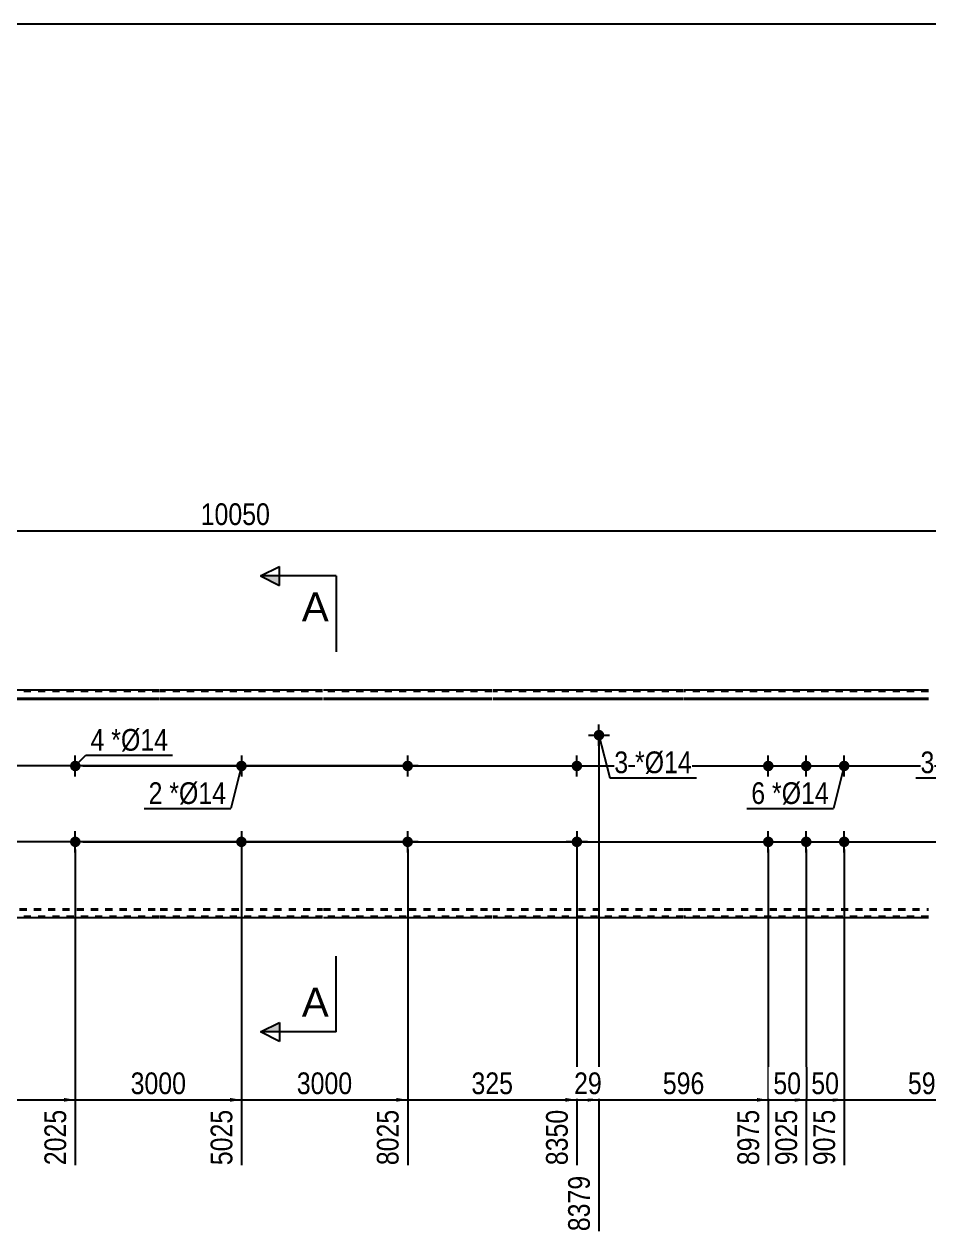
# Model space of a CAD drawing. Header units: millimetres. Extents: x -71 to 331, y -174 to 103.
# Drawn here: x 102.4 to 221.5, y -56.9 to 102.8 of the extents above; entities that cross this region are included whole.
import ezdxf

# ---------------------------------------------------------------- set-up
doc = ezdxf.new("R2010")
doc.units = ezdxf.units.MM
doc.linetypes.add('DXK_LINE_DOT1', pattern=[1.8814, 0.9407, -0.9407])
doc.styles.add('Arial', font='ARIAL.TTF', dxfattribs={"height": 0.2})
doc.styles.add('Arial Narrow', font='ARIALN.TTF', dxfattribs={"height": 0.2})

# ---------------------------------------------------------------- blocks, each defined once
blk = doc.blocks.new('Unknown-627191591-2133')
at = {"color": 5, "linetype": 'Continuous'}
blk.add_line((331.25, 102.75), (-68.75, 102.75), dxfattribs=at)
blk = doc.blocks.new('Part-627191591-1218 - 1203')
at = {"color": 2, "linetype": 'Continuous'}
for p, q in [((120.2, 15), (98.01, 15)), ((141.7, 15), (120.3, 15)), ((164, 15), (141.8, 15)), ((189.2, 15), (164.1, 15)), ((221.5, 15), (189.3, 15)), ((98.01, 13.94), (120.2, 13.94)), ((98.01, 13.81), (120.2, 13.81)), ((120.3, 13.94), (141.7, 13.94)), ((120.3, 13.81), (141.7, 13.81)), ((141.8, 13.94), (164, 13.94)), ((141.8, 13.81), (164, 13.81)), ((164.1, 13.94), (189.2, 13.94)), ((164.1, 13.81), (189.2, 13.81)), ((189.3, 13.94), (221.5, 13.94)), ((189.3, 13.81), (221.5, 13.81)), ((120.2, -15), (98.01, -15)), ((141.7, -15), (120.3, -15)), ((164, -15), (141.8, -15)), ((189.2, -15), (164.1, -15)), ((221.5, -15), (189.3, -15))]:
    blk.add_line(p, q, dxfattribs=at)
at = {"color": 7, "linetype": 'DXK_LINE_DOT1'}
for p, q in [((120.2, 14.82), (98.01, 14.82)), ((141.7, 14.82), (120.3, 14.82)), ((164, 14.82), (141.8, 14.82)), ((189.2, 14.82), (164.1, 14.82)), ((221.5, 14.82), (189.3, 14.82)), ((98.01, -13.81), (120.2, -13.81)), ((98.01, -13.94), (120.2, -13.94)), ((120.3, -13.81), (141.7, -13.81)), ((120.3, -13.94), (141.7, -13.94)), ((141.8, -13.81), (164, -13.81)), ((141.8, -13.94), (164, -13.94)), ((164.1, -13.81), (189.2, -13.81)), ((164.1, -13.94), (189.2, -13.94)), ((189.3, -13.81), (221.5, -13.81)), ((189.3, -13.94), (221.5, -13.94)), ((120.2, -14.82), (98.01, -14.82)), ((141.7, -14.82), (120.3, -14.82)), ((164, -14.82), (141.8, -14.82)), ((189.2, -14.82), (164.1, -14.82)), ((221.5, -14.82), (189.3, -14.82))]:
    blk.add_line(p, q, dxfattribs=at)
blk = doc.blocks.new('Bolt-627191591-1219 - 1203')
at = {"linetype": 'Continuous'}
blk.add_hatch(color=3, dxfattribs=at).paths.add_polyline_path([(177.4, 9.06, -1), (178.8, 9.06, -1)])
at = {"color": 3, "linetype": 'Continuous'}
for p, q in [((178.1, 7.66), (178.1, 10.46)), ((176.7, 9.06), (179.5, 9.06))]:
    blk.add_line(p, q, dxfattribs=at)
blk = doc.blocks.new('Bolt-627191591-1221 - 1203')
at = {"linetype": 'Continuous'}
for points in [[(199.7, 5, -1), (201.1, 5, -1)], [(204.7, 5, -1), (206.1, 5, -1)], [(209.7, 5, -1), (211.1, 5, -1)], [(199.7, -5, -1), (201.1, -5, -1)], [(204.7, -5, -1), (206.1, -5, -1)], [(209.7, -5, -1), (211.1, -5, -1)]]:
    blk.add_hatch(color=3, dxfattribs=at).paths.add_polyline_path(points)
at = {"color": 3, "linetype": 'Continuous'}
for p, q in [((200.4, 3.6), (200.4, 6.4)), ((205.4, 3.6), (205.4, 6.4)), ((210.4, 3.6), (210.4, 6.4)), ((199, 5), (201.8, 5)), ((204, 5), (206.8, 5)), ((209, 5), (211.8, 5)), ((200.4, -6.4), (200.4, -3.6)), ((205.4, -6.4), (205.4, -3.6)), ((210.4, -6.4), (210.4, -3.6)), ((199, -5), (201.8, -5)), ((204, -5), (206.8, -5)), ((209, -5), (211.8, -5))]:
    blk.add_line(p, q, dxfattribs=at)
blk = doc.blocks.new('Bolt-627191591-1222 - 1203')
at = {"linetype": 'Continuous'}
blk.add_hatch(color=3, dxfattribs=at).paths.add_polyline_path([(175.89, -5, -1), (174.49, -5, -1)])
at = {"color": 3, "linetype": 'Continuous'}
for p, q in [((175.19, -3.6), (175.19, -6.4)), ((176.59, -5), (173.79, -5))]:
    blk.add_line(p, q, dxfattribs=at)
blk = doc.blocks.new('Bolt-627191591-1228 - 1203')
at = {"linetype": 'Continuous'}
for points in [[(131.7, 5, -1), (130.3, 5, -1)], [(131.7, -5, -1), (130.3, -5, -1)]]:
    blk.add_hatch(color=3, dxfattribs=at).paths.add_polyline_path(points)
at = {"color": 3, "linetype": 'Continuous'}
for p, q in [((131, 6.4), (131, 3.6)), ((132.4, 5), (129.6, 5)), ((131, -3.6), (131, -6.4)), ((132.4, -5), (129.6, -5))]:
    blk.add_line(p, q, dxfattribs=at)
blk = doc.blocks.new('Bolt-627191591-1229 - 1203')
at = {"linetype": 'Continuous'}
blk.add_hatch(color=3, dxfattribs=at).paths.add_polyline_path([(174.49, 5, -1), (175.89, 5, -1)])
at = {"color": 3, "linetype": 'Continuous'}
for p, q in [((175.19, 3.6), (175.19, 6.4)), ((173.79, 5), (176.59, 5))]:
    blk.add_line(p, q, dxfattribs=at)
blk = doc.blocks.new('Bolt-627191591-1232 - 1203')
at = {"linetype": 'Continuous'}
for points in [[(1.8, 5, -1), (3.2, 5, -1)], [(108.41, 5, -1), (109.81, 5, -1)]]:
    blk.add_hatch(color=3, dxfattribs=at).paths.add_polyline_path(points)
at = {"color": 3, "linetype": 'Continuous'}
for p, q in [((2.5, 3.6), (2.5, 6.4)), ((109.11, 3.6), (109.11, 6.4)), ((3.9, 5), (1.1, 5)), ((110.51, 5), (107.71, 5))]:
    blk.add_line(p, q, dxfattribs=at)
blk = doc.blocks.new('Bolt-627191591-1233 - 1203')
at = {"linetype": 'Continuous'}
for points in [[(1.8, -5, -1), (3.2, -5, -1)], [(108.41, -5, -1), (109.81, -5, -1)]]:
    blk.add_hatch(color=3, dxfattribs=at).paths.add_polyline_path(points)
at = {"color": 3, "linetype": 'Continuous'}
for p, q in [((2.5, -6.4), (2.5, -3.6)), ((109.11, -6.4), (109.11, -3.6)), ((3.9, -5), (1.1, -5)), ((110.51, -5), (107.71, -5))]:
    blk.add_line(p, q, dxfattribs=at)
blk = doc.blocks.new('Bolt-627191591-1236 - 1203')
at = {"linetype": 'Continuous'}
for points in [[(152.2, 5, -1), (153.6, 5, -1)], [(257.2, 5, -1), (258.6, 5, -1)]]:
    blk.add_hatch(color=3, dxfattribs=at).paths.add_polyline_path(points)
at = {"color": 3, "linetype": 'Continuous'}
for p, q in [((152.9, 3.6), (152.9, 6.4)), ((257.9, 3.6), (257.9, 6.4)), ((154.3, 5), (151.5, 5)), ((259.3, 5), (256.5, 5))]:
    blk.add_line(p, q, dxfattribs=at)
blk = doc.blocks.new('Bolt-627191591-1237 - 1203')
at = {"linetype": 'Continuous'}
for points in [[(152.2, -5, -1), (153.6, -5, -1)], [(257.2, -5, -1), (258.6, -5, -1)]]:
    blk.add_hatch(color=3, dxfattribs=at).paths.add_polyline_path(points)
at = {"color": 3, "linetype": 'Continuous'}
for p, q in [((152.9, -6.4), (152.9, -3.6)), ((257.9, -6.4), (257.9, -3.6)), ((154.3, -5), (151.5, -5)), ((259.3, -5), (256.5, -5))]:
    blk.add_line(p, q, dxfattribs=at)
blk = doc.blocks.new('StraightDimension-627191591-1400 - 1203')
at = {"linetype": 'Continuous'}
for points in [[(-12.25, 6.85), (-12, 8.35), (-11.75, 6.85)], [(-11.75, 6.5), (-12, 5), (-12.25, 6.5)]]:
    blk.add_hatch(color=7, dxfattribs=at).paths.add_polyline_path(points)
at = {"color": 7, "linetype": 'Continuous'}
for p, q in [((27.51, 8.35), (-14.25, 8.35)), ((-12, 5), (-12, 8.35)), ((151.9, 5), (-14.25, 5))]:
    blk.add_line(p, q, dxfattribs=at)
at = {"color": 0}
blk.add_wipeout([(-12.15, 9.1), (-16.35, 9.1), (-16.35, 4.25), (-12.15, 4.25)], dxfattribs=at)
at = {"color": 3, "style": 'Arial Narrow'}
blk.add_text('33', height=2.863, rotation=90.0002, dxfattribs=at).set_placement((-12.75, 4.85))
blk = doc.blocks.new('StraightDimension-627191591-1289 - 1203')
at = {"linetype": 'Continuous'}
blk.add_hatch(color=7, dxfattribs=at).paths.add_polyline_path([(151.4, -38.75), (152.9, -39), (151.4, -39.25)])
at = {"color": 7, "linetype": 'Continuous'}
for p, q in [((131, -6), (131, -47.61)), ((152.9, -6), (152.9, -47.61)), ((131, -39), (152.9, -39))]:
    blk.add_line(p, q, dxfattribs=at)
at = {"color": 0}
blk.add_wipeout([(146.21, -38.85), (146.21, -34.65), (137.69, -34.65), (137.69, -38.85)], dxfattribs=at)
at = {"color": 0, "linetype": 'Continuous'}
blk.add_wipeout([(152.3, -39.7), (148.1, -39.7), (148.1, -48.21), (152.3, -48.21)], dxfattribs=at)
at = {"color": 3, "style": 'Arial Narrow'}
blk.add_text('3000', height=2.863, dxfattribs=at).set_placement((138.29, -38.25))
at = {"color": 3, "linetype": 'Continuous', "style": 'Arial Narrow'}
blk.add_text('8025', height=2.863, rotation=90.0002, dxfattribs=at).set_placement((151.7, -47.61))
blk = doc.blocks.new('StraightDimension-627191591-1284 - 1203')
at = {"linetype": 'Continuous'}
blk.add_hatch(color=7, dxfattribs=at).paths.add_polyline_path([(208.9, -38.75), (210.4, -39), (208.9, -39.25)])
at = {"color": 7, "linetype": 'Continuous'}
for p, q in [((205.4, -6), (205.4, -47.61)), ((210.4, -6), (210.4, -47.61)), ((205.4, -39), (210.4, -39))]:
    blk.add_line(p, q, dxfattribs=at)
at = {"color": 0}
blk.add_wipeout([(210.33, -38.85), (210.33, -34.65), (205.47, -34.65), (205.47, -38.85)], dxfattribs=at)
at = {"color": 0, "linetype": 'Continuous'}
blk.add_wipeout([(209.8, -39.7), (205.6, -39.7), (205.6, -48.21), (209.8, -48.21)], dxfattribs=at)
at = {"color": 3, "style": 'Arial Narrow'}
blk.add_text('50', height=2.863, dxfattribs=at).set_placement((206.07, -38.25))
at = {"color": 3, "linetype": 'Continuous', "style": 'Arial Narrow'}
blk.add_text('9075', height=2.863, rotation=90.0002, dxfattribs=at).set_placement((209.2, -47.61))
blk = doc.blocks.new('StraightDimension-627191591-1283 - 1203')
at = {"linetype": 'Continuous'}
blk.add_hatch(color=7, dxfattribs=at).paths.add_polyline_path([(231.19, -38.75), (232.69, -39), (231.19, -39.25)])
at = {"color": 7, "linetype": 'Continuous'}
for p, q in [((232.69, 8.06), (232.69, -47.61)), ((210.4, -6), (210.4, -47.61)), ((210.4, -39), (232.69, -39))]:
    blk.add_line(p, q, dxfattribs=at)
at = {"color": 0}
blk.add_wipeout([(224.89, -38.85), (224.89, -34.65), (218.2, -34.65), (218.2, -38.85)], dxfattribs=at)
at = {"color": 0, "linetype": 'Continuous'}
blk.add_wipeout([(232.09, -39.7), (227.89, -39.7), (227.89, -48.21), (232.09, -48.21)], dxfattribs=at)
at = {"color": 3, "style": 'Arial Narrow'}
blk.add_text('596', height=2.863, dxfattribs=at).set_placement((218.8, -38.25))
at = {"color": 3, "linetype": 'Continuous', "style": 'Arial Narrow'}
blk.add_text('9671', height=2.863, rotation=90.0002, dxfattribs=at).set_placement((231.49, -47.61))
blk = doc.blocks.new('StraightDimension-627191591-1419 - 1203')
at = {"color": 7, "linetype": 'Continuous'}
blk.add_line((0, 36), (260.4, 36), dxfattribs=at)
at = {"color": 0}
blk.add_wipeout([(135.37, 36.15), (135.37, 40.35), (125.03, 40.35), (125.03, 36.15)], dxfattribs=at)
at = {"color": 3, "style": 'Arial Narrow'}
blk.add_text('10050', height=2.863, dxfattribs=at).set_placement((125.63, 36.75))
blk = doc.blocks.new('StraightDimension-627191591-1291 - 1203')
at = {"linetype": 'Continuous'}
blk.add_hatch(color=7, dxfattribs=at).paths.add_polyline_path([(107.61, -38.75), (109.11, -39), (107.61, -39.25)])
at = {"color": 7, "linetype": 'Continuous'}
for p, q in [((86.81, -6), (86.81, -56.31)), ((109.11, -6), (109.11, -47.61)), ((86.81, -39), (109.11, -39))]:
    blk.add_line(p, q, dxfattribs=at)
at = {"color": 0}
blk.add_wipeout([(101.3, -38.85), (101.3, -34.65), (94.62, -34.65), (94.62, -38.85)], dxfattribs=at)
at = {"color": 0, "linetype": 'Continuous'}
blk.add_wipeout([(108.51, -39.7), (104.31, -39.7), (104.31, -48.21), (108.51, -48.21)], dxfattribs=at)
at = {"color": 3, "style": 'Arial Narrow'}
blk.add_text('325', height=2.863, dxfattribs=at).set_placement((95.22, -38.25))
at = {"color": 3, "linetype": 'Continuous', "style": 'Arial Narrow'}
blk.add_text('2025', height=2.863, rotation=90.0002, dxfattribs=at).set_placement((107.91, -47.61))
blk = doc.blocks.new('StraightDimension-627191591-1286 - 1203')
at = {"linetype": 'Continuous'}
blk.add_hatch(color=7, dxfattribs=at).paths.add_polyline_path([(198.9, -38.75), (200.4, -39), (198.9, -39.25)])
at = {"color": 7, "linetype": 'Continuous'}
for p, q in [((178.1, 8.06), (178.1, -56.31)), ((200.4, -6), (200.4, -47.61)), ((178.1, -39), (200.4, -39))]:
    blk.add_line(p, q, dxfattribs=at)
at = {"color": 0}
blk.add_wipeout([(192.59, -38.85), (192.59, -34.65), (185.91, -34.65), (185.91, -38.85)], dxfattribs=at)
at = {"color": 0, "linetype": 'Continuous'}
blk.add_wipeout([(199.8, -39.7), (195.6, -39.7), (195.6, -48.21), (199.8, -48.21)], dxfattribs=at)
at = {"color": 3, "style": 'Arial Narrow'}
blk.add_text('596', height=2.863, dxfattribs=at).set_placement((186.51, -38.25))
at = {"color": 3, "linetype": 'Continuous', "style": 'Arial Narrow'}
blk.add_text('8975', height=2.863, rotation=90.0002, dxfattribs=at).set_placement((199.2, -47.61))
blk = doc.blocks.new('StraightDimension-627191591-1290 - 1203')
at = {"linetype": 'Continuous'}
blk.add_hatch(color=7, dxfattribs=at).paths.add_polyline_path([(129.5, -38.75), (131, -39), (129.5, -39.25)])
at = {"color": 7, "linetype": 'Continuous'}
for p, q in [((109.11, -6), (109.11, -47.61)), ((131, -6), (131, -47.61)), ((109.11, -39), (131, -39))]:
    blk.add_line(p, q, dxfattribs=at)
at = {"color": 0}
blk.add_wipeout([(124.31, -38.85), (124.31, -34.65), (115.8, -34.65), (115.8, -38.85)], dxfattribs=at)
at = {"color": 0, "linetype": 'Continuous'}
blk.add_wipeout([(130.4, -39.7), (126.2, -39.7), (126.2, -48.21), (130.4, -48.21)], dxfattribs=at)
at = {"color": 3, "style": 'Arial Narrow'}
blk.add_text('3000', height=2.863, dxfattribs=at).set_placement((116.4, -38.25))
at = {"color": 3, "linetype": 'Continuous', "style": 'Arial Narrow'}
blk.add_text('5025', height=2.863, rotation=90.0002, dxfattribs=at).set_placement((129.8, -47.61))
blk = doc.blocks.new('StraightDimension-627191591-1288 - 1203')
at = {"linetype": 'Continuous'}
blk.add_hatch(color=7, dxfattribs=at).paths.add_polyline_path([(173.69, -38.75), (175.19, -39), (173.69, -39.25)])
at = {"color": 7, "linetype": 'Continuous'}
for p, q in [((152.9, -6), (152.9, -47.61)), ((175.19, -6), (175.19, -47.61)), ((152.9, -39), (175.19, -39))]:
    blk.add_line(p, q, dxfattribs=at)
at = {"color": 0}
blk.add_wipeout([(167.39, -38.85), (167.39, -34.65), (160.7, -34.65), (160.7, -38.85)], dxfattribs=at)
at = {"color": 0, "linetype": 'Continuous'}
blk.add_wipeout([(174.59, -39.7), (170.39, -39.7), (170.39, -48.21), (174.59, -48.21)], dxfattribs=at)
at = {"color": 3, "style": 'Arial Narrow'}
blk.add_text('325', height=2.863, dxfattribs=at).set_placement((161.3, -38.25))
at = {"color": 3, "linetype": 'Continuous', "style": 'Arial Narrow'}
blk.add_text('8350', height=2.863, rotation=90.0002, dxfattribs=at).set_placement((173.99, -47.61))
blk = doc.blocks.new('StraightDimension-627191591-1285 - 1203')
at = {"linetype": 'Continuous'}
blk.add_hatch(color=7, dxfattribs=at).paths.add_polyline_path([(203.9, -38.75), (205.4, -39), (203.9, -39.25)])
at = {"color": 7, "linetype": 'Continuous'}
for p, q in [((200.4, -6), (200.4, -47.61)), ((205.4, -6), (205.4, -47.61)), ((200.4, -39), (205.4, -39))]:
    blk.add_line(p, q, dxfattribs=at)
at = {"color": 0}
blk.add_wipeout([(205.33, -38.85), (205.33, -34.65), (200.47, -34.65), (200.47, -38.85)], dxfattribs=at)
at = {"color": 0, "linetype": 'Continuous'}
blk.add_wipeout([(204.8, -39.7), (200.6, -39.7), (200.6, -48.21), (204.8, -48.21)], dxfattribs=at)
at = {"color": 3, "style": 'Arial Narrow'}
blk.add_text('50', height=2.863, dxfattribs=at).set_placement((201.07, -38.25))
at = {"color": 3, "linetype": 'Continuous', "style": 'Arial Narrow'}
blk.add_text('9025', height=2.863, rotation=90.0002, dxfattribs=at).set_placement((204.2, -47.61))
blk = doc.blocks.new('StraightDimension-627191591-1402 - 1203')
at = {"linetype": 'Continuous'}
for points in [[(-12.25, -6.5), (-12, -5), (-11.75, -6.5)], [(-11.75, -13.5), (-12, -15), (-12.25, -13.5)]]:
    blk.add_hatch(color=7, dxfattribs=at).paths.add_polyline_path(points)
at = {"color": 7, "linetype": 'Continuous'}
for p, q in [((151.9, -5), (-14.25, -5)), ((-12, -15), (-12, -5)), ((-1, -15), (-14.25, -15))]:
    blk.add_line(p, q, dxfattribs=at)
at = {"color": 0}
blk.add_wipeout([(-12.15, -6.66), (-16.35, -6.66), (-16.35, -13.34), (-12.15, -13.34)], dxfattribs=at)
at = {"color": 3, "style": 'Arial Narrow'}
blk.add_text('100', height=2.863, rotation=90.0002, dxfattribs=at).set_placement((-12.75, -12.74))
blk = doc.blocks.new('StraightDimension-627191591-1287 - 1203')
at = {"linetype": 'Continuous'}
blk.add_hatch(color=7, dxfattribs=at).paths.add_polyline_path([(176.6, -38.75), (178.1, -39), (176.6, -39.25)])
at = {"color": 7, "linetype": 'Continuous'}
for p, q in [((178.1, 8.06), (178.1, -56.31)), ((175.19, -6), (175.19, -47.61)), ((175.19, -39), (178.1, -39))]:
    blk.add_line(p, q, dxfattribs=at)
at = {"color": 0}
blk.add_wipeout([(179.08, -38.85), (179.08, -34.65), (174.22, -34.65), (174.22, -38.85)], dxfattribs=at)
at = {"color": 0, "linetype": 'Continuous'}
blk.add_wipeout([(177.5, -48.4), (173.3, -48.4), (173.3, -56.91), (177.5, -56.91)], dxfattribs=at)
at = {"color": 3, "style": 'Arial Narrow'}
blk.add_text('29', height=2.863, dxfattribs=at).set_placement((174.82, -38.25))
at = {"color": 3, "linetype": 'Continuous', "style": 'Arial Narrow'}
blk.add_text('8379', height=2.863, rotation=90.0002, dxfattribs=at).set_placement((176.9, -56.31))
blk = doc.blocks.new('StraightDimension-627191591-1378 - 1203')
at = {"linetype": 'Continuous'}
for points in [[(272.75, 7.56), (273, 9.06), (273.25, 7.56)], [(273.25, 6.5), (273, 5), (272.75, 6.5)]]:
    blk.add_hatch(color=7, dxfattribs=at).paths.add_polyline_path(points)
at = {"color": 7, "linetype": 'Continuous'}
for p, q in [((233.69, 9.06), (275.4, 9.06)), ((273, 5), (273, 9.06)), ((110.11, 5), (275.4, 5))]:
    blk.add_line(p, q, dxfattribs=at)
at = {"color": 0}
blk.add_wipeout([(272.85, 9.46), (268.65, 9.46), (268.65, 4.6), (272.85, 4.6)], dxfattribs=at)
at = {"color": 3, "style": 'Arial Narrow'}
blk.add_text('41', height=2.863, rotation=90.0002, dxfattribs=at).set_placement((272.25, 5.2))
blk = doc.blocks.new('StraightDimension-627191591-1379 - 1203')
at = {"linetype": 'Continuous'}
for points in [[(272.75, 3.5), (273, 5), (273.25, 3.5)], [(273.25, -3.5), (273, -5), (272.75, -3.5)]]:
    blk.add_hatch(color=7, dxfattribs=at).paths.add_polyline_path(points)
at = {"color": 7, "linetype": 'Continuous'}
for p, q in [((110.11, 5), (275.4, 5)), ((273, -5), (273, 5)), ((110.11, -5), (275.4, -5))]:
    blk.add_line(p, q, dxfattribs=at)
at = {"color": 0}
blk.add_wipeout([(272.85, 3.34), (268.65, 3.34), (268.65, -3.34), (272.85, -3.34)], dxfattribs=at)
at = {"color": 3, "style": 'Arial Narrow'}
blk.add_text('100', height=2.863, rotation=90.0002, dxfattribs=at).set_placement((272.25, -2.74))
blk = doc.blocks.new('StraightDimension-627191591-1380 - 1203')
at = {"linetype": 'Continuous'}
for points in [[(272.75, -6.5), (273, -5), (273.25, -6.5)], [(273.25, -13.5), (273, -15), (272.75, -13.5)]]:
    blk.add_hatch(color=7, dxfattribs=at).paths.add_polyline_path(points)
at = {"color": 7, "linetype": 'Continuous'}
for p, q in [((110.11, -5), (275.4, -5)), ((273, -15), (273, -5)), ((261.4, -15), (275.4, -15))]:
    blk.add_line(p, q, dxfattribs=at)
at = {"color": 0}
blk.add_wipeout([(272.85, -6.66), (268.65, -6.66), (268.65, -13.34), (272.85, -13.34)], dxfattribs=at)
at = {"color": 3, "style": 'Arial Narrow'}
blk.add_text('100', height=2.863, rotation=90.0002, dxfattribs=at).set_placement((272.25, -12.74))
blk = doc.blocks.new('StraightDimension-627191591-1401 - 1203')
at = {"linetype": 'Continuous'}
for points in [[(-12.25, 3.5), (-12, 5), (-11.75, 3.5)], [(-11.75, -3.5), (-12, -5), (-12.25, -3.5)]]:
    blk.add_hatch(color=7, dxfattribs=at).paths.add_polyline_path(points)
at = {"color": 7, "linetype": 'Continuous'}
for p, q in [((151.9, 5), (-14.25, 5)), ((-12, -5), (-12, 5)), ((151.9, -5), (-14.25, -5))]:
    blk.add_line(p, q, dxfattribs=at)
at = {"color": 0}
blk.add_wipeout([(-12.15, 3.34), (-16.35, 3.34), (-16.35, -3.34), (-12.15, -3.34)], dxfattribs=at)
at = {"color": 3, "style": 'Arial Narrow'}
blk.add_text('100', height=2.863, rotation=90.0002, dxfattribs=at).set_placement((-12.75, -2.74))
blk = doc.blocks.new('SectionMark-627191591-1278 - 1203')
at = {"linetype": 'Continuous'}
for points in [[(136, 30.05), (136, 28.8), (133.5, 30.05)], [(136, -28.8), (136, -30.05), (133.5, -30.05)]]:
    blk.add_hatch(color=30, dxfattribs=at).paths.add_polyline_path(points)
at = {"color": 30, "linetype": 'Continuous'}
for p, q in [((133.5, 30.05), (136, 31.3)), ((136, 28.8), (136, 31.3)), ((143.5, 30.05), (133.5, 30.05)), ((133.5, 30.05), (136, 28.8)), ((143.5, 30.05), (143.5, 20.05)), ((143.5, -30.05), (143.5, -20.05)), ((133.5, -30.05), (136, -28.8)), ((143.5, -30.05), (133.5, -30.05)), ((136, -31.3), (133.5, -30.05)), ((136, -28.8), (136, -31.3))]:
    blk.add_line(p, q, dxfattribs=at)
at = {"color": 0, "linetype": 'Continuous'}
for points in [[(142.5, 24.05), (142.5, 28.05), (138.95, 28.05), (138.95, 24.05)], [(142.5, -28.05), (142.5, -24.05), (138.95, -24.05), (138.95, -28.05)]]:
    blk.add_wipeout(points, dxfattribs=at)
at = {"color": 96, "linetype": 'Continuous', "style": 'Arial'}
for p in [(138.95, 24.05), (138.95, -28.05)]:
    blk.add_text('A', height=3.82, dxfattribs=at).set_placement(p)
blk = doc.blocks.new('MarkSet-627191591-1434 - 1203')
at = {"color": 0}
for points in [[(181.95, 4.05), (181.95, 7.05), (180.12, 7.05), (180.12, 4.05)], [(184.12, 4.05), (184.12, 7.05), (182.85, 7.05), (182.85, 4.05)]]:
    blk.add_wipeout(points, dxfattribs=at)
for points in [[(181.95, 4.05), (181.95, 7.05), (180.12, 7.05), (180.12, 4.05)], [(184.12, 4.05), (184.12, 7.05), (182.85, 7.05), (182.85, 4.05)]]:
    blk.add_wipeout(points, dxfattribs=at)
at = {"color": 7, "linetype": 'Continuous'}
blk.add_line((178.1, 9.06), (179.52, 3.45), dxfattribs=at)
at = {"color": 3, "style": 'Arial Narrow'}
blk.add_text('3', height=2.86, dxfattribs=at).set_placement((180.12, 4.05))
at = {"color": 0}
blk.add_wipeout([(190.34, 4.05), (190.34, 7.05), (184.12, 7.05), (184.12, 4.05)], dxfattribs=at)
blk.add_wipeout([(190.34, 4.05), (190.34, 7.05), (184.12, 7.05), (184.12, 4.05)], dxfattribs=at)
at = {"color": 7, "linetype": 'Continuous'}
blk.add_line((179.52, 3.45), (190.94, 3.45), dxfattribs=at)
at = {"color": 3, "style": 'Arial Narrow'}
for s, height, p in [('*', 2.86, (182.85, 4.05)), ('Ø14', 2.863, (184.12, 4.05))]:
    blk.add_text(s, height=height, dxfattribs=at).set_placement(p)
blk = doc.blocks.new('MarkSet-627191591-1441 - 1203')
at = {"color": 0}
for points in [[(222.29, 4.05), (222.29, 7.05), (220.46, 7.05), (220.46, 4.05)], [(224.46, 4.05), (224.46, 7.05), (223.19, 7.05), (223.19, 4.05)]]:
    blk.add_wipeout(points, dxfattribs=at)
for points in [[(222.29, 4.05), (222.29, 7.05), (220.46, 7.05), (220.46, 4.05)], [(224.46, 4.05), (224.46, 7.05), (223.19, 7.05), (223.19, 4.05)]]:
    blk.add_wipeout(points, dxfattribs=at)
at = {"color": 3, "style": 'Arial Narrow'}
blk.add_text('3', height=2.86, dxfattribs=at).set_placement((220.46, 4.05))
at = {"color": 0}
blk.add_wipeout([(230.68, 4.05), (230.68, 7.05), (224.46, 7.05), (224.46, 4.05)], dxfattribs=at)
blk.add_wipeout([(230.68, 4.05), (230.68, 7.05), (224.46, 7.05), (224.46, 4.05)], dxfattribs=at)
at = {"color": 7, "linetype": 'Continuous'}
for p in [(232.69, 9.06), (219.86, 3.45)]:
    blk.add_line(p, (231.28, 3.45), dxfattribs=at)
at = {"color": 3, "style": 'Arial Narrow'}
for s, height, p in [('*', 2.86, (223.19, 4.05)), ('Ø14', 2.863, (224.46, 4.05))]:
    blk.add_text(s, height=height, dxfattribs=at).set_placement(p)
blk = doc.blocks.new('MarkSet-627191591-1461 - 1203')
at = {"color": 0}
for points in [[(112.95, 7.01), (112.95, 10.01), (111.12, 10.01), (111.12, 7.01)], [(115.13, 7.01), (115.13, 10.01), (113.85, 10.01), (113.85, 7.01)]]:
    blk.add_wipeout(points, dxfattribs=at)
for points in [[(112.95, 7.01), (112.95, 10.01), (111.12, 10.01), (111.12, 7.01)], [(115.13, 7.01), (115.13, 10.01), (113.85, 10.01), (113.85, 7.01)]]:
    blk.add_wipeout(points, dxfattribs=at)
at = {"color": 7, "linetype": 'Continuous'}
blk.add_line((109.11, 5), (110.52, 6.41), dxfattribs=at)
at = {"color": 3, "style": 'Arial Narrow'}
blk.add_text('4', height=2.86, dxfattribs=at).set_placement((111.12, 7.01))
at = {"color": 0}
blk.add_wipeout([(121.34, 7.01), (121.34, 10.01), (115.13, 10.01), (115.13, 7.01)], dxfattribs=at)
blk.add_wipeout([(121.34, 7.01), (121.34, 10.01), (115.13, 10.01), (115.13, 7.01)], dxfattribs=at)
at = {"color": 7, "linetype": 'Continuous'}
blk.add_line((110.52, 6.41), (121.94, 6.41), dxfattribs=at)
at = {"color": 3, "style": 'Arial Narrow'}
for s, height, p in [('*', 2.86, (113.85, 7.01)), ('Ø14', 2.863, (115.13, 7.01))]:
    blk.add_text(s, height=height, dxfattribs=at).set_placement(p)
blk = doc.blocks.new('Mark-627191591-1469 - 1203')
at = {"color": 0}
for points in [[(199.99, -0.01), (199.99, 2.99), (198.17, 2.99), (198.17, -0.01)], [(202.17, -0.01), (202.17, 2.99), (200.89, 2.99), (200.89, -0.01)]]:
    blk.add_wipeout(points, dxfattribs=at)
for points in [[(199.99, -0.01), (199.99, 2.99), (198.17, 2.99), (198.17, -0.01)], [(202.17, -0.01), (202.17, 2.99), (200.89, 2.99), (200.89, -0.01)]]:
    blk.add_wipeout(points, dxfattribs=at)
at = {"color": 3, "style": 'Arial Narrow'}
blk.add_text('6', height=2.86, dxfattribs=at).set_placement((198.17, -0.01))
at = {"color": 0}
blk.add_wipeout([(208.38, -0.01), (208.38, 2.99), (202.17, 2.99), (202.17, -0.01)], dxfattribs=at)
blk.add_wipeout([(208.38, -0.01), (208.38, 2.99), (202.17, 2.99), (202.17, -0.01)], dxfattribs=at)
at = {"color": 7, "linetype": 'Continuous'}
for p in [(210.4, 5), (197.57, -0.61)]:
    blk.add_line(p, (208.98, -0.61), dxfattribs=at)
at = {"color": 3, "style": 'Arial Narrow'}
for s, height, p in [('*', 2.86, (200.89, -0.01)), ('Ø14', 2.863, (202.17, -0.01))]:
    blk.add_text(s, height=height, dxfattribs=at).set_placement(p)
blk = doc.blocks.new('Mark-627191591-1471 - 1203')
at = {"color": 0}
for points in [[(120.6, -0.01), (120.6, 2.99), (118.77, 2.99), (118.77, -0.01)], [(122.77, -0.01), (122.77, 2.99), (121.5, 2.99), (121.5, -0.01)]]:
    blk.add_wipeout(points, dxfattribs=at)
for points in [[(120.6, -0.01), (120.6, 2.99), (118.77, 2.99), (118.77, -0.01)], [(122.77, -0.01), (122.77, 2.99), (121.5, 2.99), (121.5, -0.01)]]:
    blk.add_wipeout(points, dxfattribs=at)
at = {"color": 3, "style": 'Arial Narrow'}
blk.add_text('2', height=2.86, dxfattribs=at).set_placement((118.77, -0.01))
at = {"color": 0}
blk.add_wipeout([(128.99, -0.01), (128.99, 2.99), (122.77, 2.99), (122.77, -0.01)], dxfattribs=at)
blk.add_wipeout([(128.99, -0.01), (128.99, 2.99), (122.77, 2.99), (122.77, -0.01)], dxfattribs=at)
at = {"color": 7, "linetype": 'Continuous'}
for p in [(131, 5), (118.17, -0.61)]:
    blk.add_line(p, (129.59, -0.61), dxfattribs=at)
at = {"color": 3, "style": 'Arial Narrow'}
for s, height, p in [('*', 2.86, (121.5, -0.01)), ('Ø14', 2.863, (122.77, -0.01))]:
    blk.add_text(s, height=height, dxfattribs=at).set_placement(p)

msp = doc.modelspace()

# ---------------------------------------------------------------- block references
for name in ['Unknown-627191591-2133', 'Part-627191591-1218 - 1203', 'Bolt-627191591-1219 - 1203', 'Bolt-627191591-1232 - 1203', 'Bolt-627191591-1228 - 1203', 'Bolt-627191591-1236 - 1203', 'Bolt-627191591-1229 - 1203', 'Bolt-627191591-1221 - 1203', 'Bolt-627191591-1233 - 1203', 'Bolt-627191591-1237 - 1203', 'Bolt-627191591-1222 - 1203']:
    msp.add_blockref(name, (0, 0))

# ---------------------------------------------------------------- next in the draw order: block references
for name in ['StraightDimension-627191591-1419 - 1203', 'StraightDimension-627191591-1400 - 1203', 'StraightDimension-627191591-1286 - 1203', 'StraightDimension-627191591-1291 - 1203', 'StraightDimension-627191591-1289 - 1203', 'StraightDimension-627191591-1284 - 1203']:
    msp.add_blockref(name, (0, 0))

# ---------------------------------------------------------------- next in the draw order: block references
for name in ['StraightDimension-627191591-1283 - 1203', 'StraightDimension-627191591-1290 - 1203', 'StraightDimension-627191591-1288 - 1203', 'StraightDimension-627191591-1285 - 1203']:
    msp.add_blockref(name, (0, 0))

# ---------------------------------------------------------------- next in the draw order: block references
for name in ['StraightDimension-627191591-1287 - 1203', 'StraightDimension-627191591-1402 - 1203']:
    msp.add_blockref(name, (0, 0))

# ---------------------------------------------------------------- next in the draw order: block references
msp.add_blockref('StraightDimension-627191591-1378 - 1203', (0, 0))

# ---------------------------------------------------------------- next in the draw order: block references
msp.add_blockref('StraightDimension-627191591-1379 - 1203', (0, 0))

# ---------------------------------------------------------------- next in the draw order: block references
for name in ['MarkSet-627191591-1434 - 1203', 'MarkSet-627191591-1441 - 1203', 'Mark-627191591-1469 - 1203', 'StraightDimension-627191591-1380 - 1203']:
    msp.add_blockref(name, (0, 0))

# ---------------------------------------------------------------- next in the draw order: block references
msp.add_blockref('StraightDimension-627191591-1401 - 1203', (0, 0))

# ---------------------------------------------------------------- next in the draw order: block references
for name in ['SectionMark-627191591-1278 - 1203', 'MarkSet-627191591-1461 - 1203']:
    msp.add_blockref(name, (0, 0))

# ---------------------------------------------------------------- next in the draw order: block references
msp.add_blockref('Mark-627191591-1471 - 1203', (0, 0))

doc.saveas('drawing.dxf')
